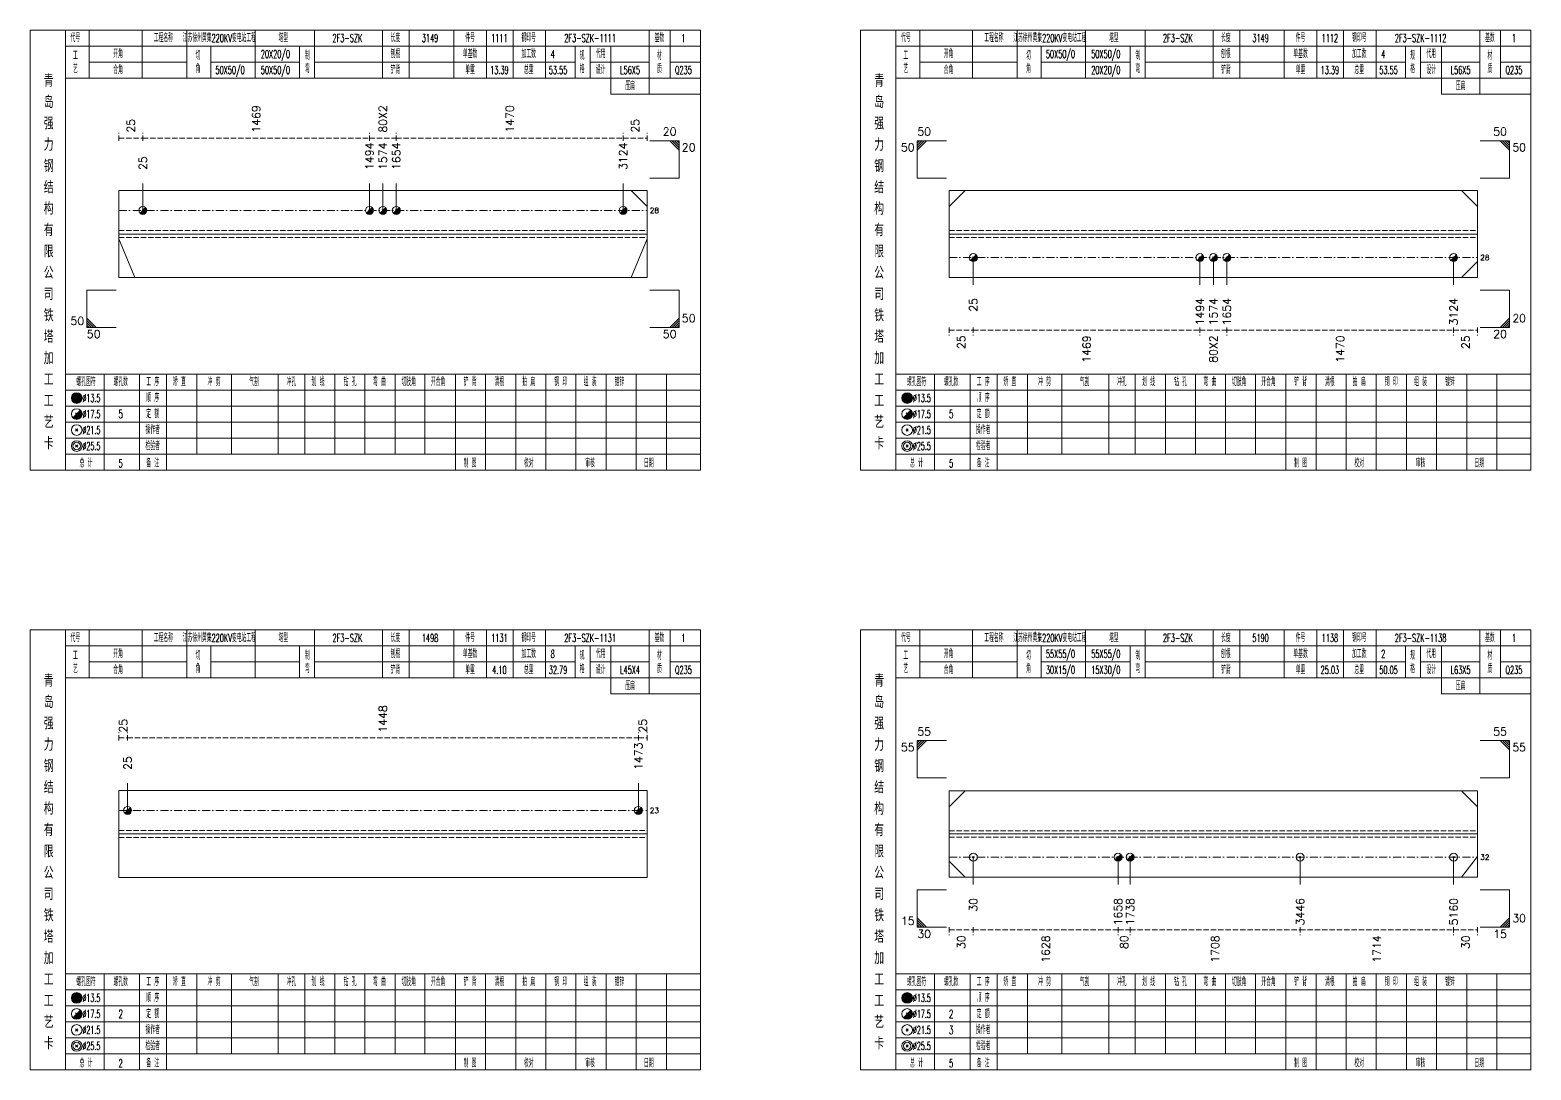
# Model space of a CAD drawing. Extents: x 0 to 4623, y -1159 to 4890.
# Drawn here: x 3437 to 4000, y -934 to -544 of the extents above; entities that cross this region are included whole.
import ezdxf
from ezdxf.enums import TextEntityAlignment as Align

# ---------------------------------------------------------------- set-up
doc = ezdxf.new("R2010")
doc.units = 0
doc.header["$MEASUREMENT"] = 0
doc.linetypes.add('一点画线', pattern=[5.2, 3, -1, 0.2, -1])
doc.linetypes.add('虚线', pattern=[2.75, 2, -0.75])
doc.layers.get('0').update_dxf_attribs({"linetype": 'CONTINUOUS', "lineweight": 25})
for name, color, linetype, lineweight in [('1', 7, 'CONTINUOUS', 25), ('4', 7, 'CONTINUOUS', 25), ('5', 7, 'CONTINUOUS', 25)]:
    doc.layers.add(name, color=color, linetype=linetype, lineweight=lineweight)
doc.styles.get("Standard").update_dxf_attribs({"font": 'simplex.shx', "width": 0.7, "height": 3, "bigfont": 'gbhzfs.shx'})

# ---------------------------------------------------------------- blocks, each defined once
blk = doc.blocks.new('孔17.5')
at = {"layer": '5', "color": 7, "linetype": 'Continuous', "lineweight": 13}
for p, q in [((-0.707, -0.707), (0.707, 0.707)), ((-0.2, 0.2), (0.2, -0.2))]:
    blk.add_line(p, q, dxfattribs=at)
blk.add_circle((0, 0), 1, dxfattribs=at)
for radius in [0.9, 0.8, 0.7, 0.6, 0.5, 0.4, 0.3, 0.2, 0.1]:
    blk.add_arc((0, 0), radius, 225, 45, dxfattribs=at)
blk = doc.blocks.new('孔21.5')
at = {"layer": '5', "color": 7, "linetype": 'Continuous', "lineweight": 13}
for p, q in [((-0.2, -0.2), (0.2, 0.2)), ((-0.2, 0.2), (0.2, -0.2))]:
    blk.add_line(p, q, dxfattribs=at)
blk.add_circle((0, 0), 1, dxfattribs=at)

msp = doc.modelspace()

# ---------------------------------------------------------------- linework, layer by layer
at = {"color": 8, "linetype": '虚线', "lineweight": 9}
for p, q in [((3470.509, -585.011), (3470.509, -582.011)), ((3470.509, -584.011), (3479.509, -584.011)), ((3479.509, -585.011), (3479.509, -582.011)), ((3479.509, -585.011), (3479.509, -582.011)), ((3479.509, -584.011), (3564.495, -584.011)), ((3564.495, -585.011), (3564.495, -582.011)), ((3564.495, -585.011), (3564.495, -582.011)), ((3564.495, -584.011), (3574.561, -584.011)), ((3574.561, -585.011), (3574.561, -582.011)), ((3574.561, -585.011), (3574.561, -582.011)), ((3574.561, -584.011), (3659.609, -584.011)), ((3659.609, -585.011), (3659.609, -582.011)), ((3659.609, -585.011), (3659.609, -582.011)), ((3659.609, -584.011), (3668.609, -584.011)), ((3668.609, -585.011), (3668.609, -582.011)), ((3781.909, -655.011), (3781.909, -658.011)), ((3781.909, -656.011), (3790.909, -656.011)), ((3790.909, -655.011), (3790.909, -658.011)), ((3790.909, -655.011), (3790.909, -658.011)), ((3790.909, -656.011), (3875.895, -656.011)), ((3875.895, -655.011), (3875.895, -658.011)), ((3875.895, -655.011), (3875.895, -658.011)), ((3875.895, -656.011), (3885.961, -656.011)), ((3885.961, -655.011), (3885.961, -658.011)), ((3885.961, -655.011), (3885.961, -658.011)), ((3885.961, -656.011), (3971.009, -656.011)), ((3971.009, -655.011), (3971.009, -658.011)), ((3971.009, -655.011), (3971.009, -658.011)), ((3971.009, -656.011), (3980.009, -656.011)), ((3980.009, -655.011), (3980.009, -658.011)), ((3470.509, -810.011), (3470.509, -807.011)), ((3470.509, -809.011), (3473.815, -809.011)), ((3473.815, -810.011), (3473.815, -807.011)), ((3473.815, -810.011), (3473.815, -807.011)), ((3473.815, -809.011), (3665.303, -809.011)), ((3665.303, -810.011), (3665.303, -807.011)), ((3665.303, -810.011), (3665.303, -807.011)), ((3665.303, -809.011), (3668.609, -809.011)), ((3668.609, -810.011), (3668.609, -807.011)), ((3781.909, -880.011), (3781.909, -883.011)), ((3781.909, -881.011), (3790.909, -881.011)), ((3790.909, -880.011), (3790.909, -883.011)), ((3790.909, -880.011), (3790.909, -883.011)), ((3790.909, -881.011), (3845.194, -881.011)), ((3845.194, -880.011), (3845.194, -883.011)), ((3845.194, -880.011), (3845.194, -883.011)), ((3845.194, -881.011), (3849.694, -881.011)), ((3849.694, -880.011), (3849.694, -883.011)), ((3849.694, -880.011), (3849.694, -883.011)), ((3849.694, -881.011), (3913.442, -881.011)), ((3913.442, -880.011), (3913.442, -883.011)), ((3913.442, -880.011), (3913.442, -883.011)), ((3913.442, -881.011), (3971.009, -881.011)), ((3971.009, -880.011), (3971.009, -883.011)), ((3971.009, -880.011), (3971.009, -883.011)), ((3971.009, -881.011), (3980.009, -881.011)), ((3980.009, -880.011), (3980.009, -883.011))]:
    msp.add_line(p, q, dxfattribs=at)
at = {"color": 7, "linetype": 'Continuous', "lineweight": 13}
for p, q in [((3680.609, -585.011), (3669.609, -585.011)), ((3677.109, -585.011), (3680.609, -588.511)), ((3677.984, -585.011), (3680.609, -587.636)), ((3678.859, -585.011), (3680.609, -586.761)), ((3679.734, -585.011), (3680.609, -585.886)), ((3680.609, -599.011), (3680.609, -585.011)), ((3769.909, -585.011), (3780.909, -585.011)), ((3769.909, -599.011), (3769.909, -585.011)), ((3770.784, -585.011), (3769.909, -585.886)), ((3771.659, -585.011), (3769.909, -586.761)), ((3772.534, -585.011), (3769.909, -587.636)), ((3773.409, -585.011), (3769.909, -588.511)), ((3992.009, -585.011), (3981.009, -585.011)), ((3988.509, -585.011), (3992.009, -588.511)), ((3989.384, -585.011), (3992.009, -587.636)), ((3990.259, -585.011), (3992.009, -586.761)), ((3991.134, -585.011), (3992.009, -585.886)), ((3992.009, -599.011), (3992.009, -585.011)), ((3479.509, -611.172), (3479.509, -601.011)), ((3564.495, -611.172), (3564.495, -601.011)), ((3569.528, -611.172), (3569.528, -601.011)), ((3574.561, -611.172), (3574.561, -601.011)), ((3659.609, -611.172), (3659.609, -601.011)), ((3680.609, -599.011), (3669.609, -599.011)), ((3769.909, -599.011), (3780.909, -599.011)), ((3992.009, -599.011), (3981.009, -599.011)), ((3668.609, -609.672), (3662.609, -603.672)), ((3781.909, -609.672), (3787.909, -603.672)), ((3980.009, -609.672), (3974.009, -603.672)), ((3470.509, -621.762), (3476.509, -636.35)), ((3668.609, -621.762), (3662.609, -636.35)), ((3790.909, -628.85), (3790.909, -639.011)), ((3875.895, -628.85), (3875.895, -639.011)), ((3880.928, -628.85), (3880.928, -639.011)), ((3885.961, -628.85), (3885.961, -639.011)), ((3971.009, -628.85), (3971.009, -639.011)), ((3980.009, -630.35), (3974.009, -636.35)), ((3458.509, -641.011), (3469.509, -641.011)), ((3458.509, -641.011), (3458.509, -655.011)), ((3680.609, -641.011), (3669.609, -641.011)), ((3680.609, -641.011), (3680.609, -655.011)), ((3992.009, -641.011), (3981.009, -641.011)), ((3992.009, -641.011), (3992.009, -655.011)), ((3462.009, -655.011), (3458.509, -651.511)), ((3461.134, -655.011), (3458.509, -652.386)), ((3677.109, -655.011), (3680.609, -651.511)), ((3677.984, -655.011), (3680.609, -652.386)), ((3988.509, -655.011), (3992.009, -651.511)), ((3989.384, -655.011), (3992.009, -652.386)), ((3460.259, -655.011), (3458.509, -653.261)), ((3459.384, -655.011), (3458.509, -654.136)), ((3458.509, -655.011), (3469.509, -655.011)), ((3680.609, -655.011), (3669.609, -655.011)), ((3678.859, -655.011), (3680.609, -653.261)), ((3679.734, -655.011), (3680.609, -654.136)), ((3992.009, -655.011), (3981.009, -655.011)), ((3990.259, -655.011), (3992.009, -653.261)), ((3991.134, -655.011), (3992.009, -654.136)), ((3769.909, -810.011), (3780.909, -810.011)), ((3769.909, -824.011), (3769.909, -810.011)), ((3770.784, -810.011), (3769.909, -810.886)), ((3771.659, -810.011), (3769.909, -811.761)), ((3772.534, -810.011), (3769.909, -812.636)), ((3773.409, -810.011), (3769.909, -813.511)), ((3992.009, -810.011), (3981.009, -810.011)), ((3988.509, -810.011), (3992.009, -813.511)), ((3989.384, -810.011), (3992.009, -812.636)), ((3990.259, -810.011), (3992.009, -811.761)), ((3991.134, -810.011), (3992.009, -810.886)), ((3992.009, -824.011), (3992.009, -810.011)), ((3473.815, -836.178), (3473.815, -826.011)), ((3665.303, -836.178), (3665.303, -826.011)), ((3769.909, -824.011), (3780.909, -824.011)), ((3992.009, -824.011), (3981.009, -824.011)), ((3781.909, -834.82), (3787.909, -828.82)), ((3980.009, -834.82), (3974.009, -828.82)), ((3781.909, -855.201), (3787.909, -861.201)), ((3790.909, -853.701), (3790.909, -864.011)), ((3845.194, -853.701), (3845.194, -864.011)), ((3849.694, -853.701), (3849.694, -864.011)), ((3913.442, -853.701), (3913.442, -864.011)), ((3971.009, -853.701), (3971.009, -864.011)), ((3980.009, -853.492), (3974.009, -861.201)), ((3769.909, -866.011), (3780.909, -866.011)), ((3769.909, -866.011), (3769.909, -880.011)), ((3992.009, -866.011), (3981.009, -866.011)), ((3992.009, -866.011), (3992.009, -880.011)), ((3773.409, -880.011), (3769.909, -876.511)), ((3772.534, -880.011), (3769.909, -877.386)), ((3988.509, -880.011), (3992.009, -876.511)), ((3989.384, -880.011), (3992.009, -877.386)), ((3771.659, -880.011), (3769.909, -878.261)), ((3770.784, -880.011), (3769.909, -879.136)), ((3769.909, -880.011), (3780.909, -880.011)), ((3992.009, -880.011), (3981.009, -880.011)), ((3990.259, -880.011), (3992.009, -878.261)), ((3991.134, -880.011), (3992.009, -879.136))]:
    msp.add_line(p, q, dxfattribs=at)
at = {"color": 7, "linetype": 'Continuous', "lineweight": 18}
for p, q in [((3470.509, -603.672), (3470.509, -636.35)), ((3470.509, -603.672), (3668.609, -603.672)), ((3668.609, -603.672), (3668.609, -636.35)), ((3781.909, -603.672), (3781.909, -636.35)), ((3781.909, -603.672), (3980.009, -603.672)), ((3980.009, -603.672), (3980.009, -636.35)), ((3470.509, -620.011), (3668.609, -620.011)), ((3781.909, -620.011), (3980.009, -620.011)), ((3470.509, -828.678), (3470.509, -861.344)), ((3470.509, -828.678), (3668.609, -828.678)), ((3668.609, -828.678), (3668.609, -861.344)), ((3781.909, -828.82), (3781.909, -861.201)), ((3781.909, -828.82), (3980.009, -828.82)), ((3980.009, -828.82), (3980.009, -861.201)), ((3470.509, -845.011), (3668.609, -845.011)), ((3781.909, -845.011), (3980.009, -845.011))]:
    msp.add_line(p, q, dxfattribs=at)
at = {"color": 3, "linetype": '一点画线', "lineweight": 13}
for p, q in [((3470.509, -611.172), (3668.609, -611.172)), ((3781.909, -628.85), (3980.009, -628.85)), ((3470.509, -836.178), (3668.609, -836.178)), ((3781.909, -853.701), (3980.009, -853.701))]:
    msp.add_line(p, q, dxfattribs=at)
at = {"color": 1, "linetype": '虚线', "lineweight": 18}
for p, q in [((3470.509, -618.672), (3668.609, -618.672)), ((3781.909, -618.672), (3980.009, -618.672)), ((3470.509, -621.35), (3668.609, -621.35)), ((3781.909, -621.35), (3980.009, -621.35)), ((3470.509, -843.678), (3668.609, -843.678)), ((3781.909, -843.82), (3980.009, -843.82)), ((3470.509, -846.344), (3668.609, -846.344)), ((3781.909, -846.201), (3980.009, -846.201))]:
    msp.add_line(p, q, dxfattribs=at)
at = {"layer": '1', "color": 7, "linetype": 'Continuous', "lineweight": 18}
for p, q in [((3470.509, -636.35), (3668.609, -636.35)), ((3781.909, -636.35), (3980.009, -636.35)), ((3470.509, -861.344), (3668.609, -861.344)), ((3781.909, -861.201), (3980.009, -861.201))]:
    msp.add_line(p, q, dxfattribs=at)
at = {"layer": '4', "color": 1, "linetype": 'Continuous', "lineweight": 18}
for p, q in [((3450.509, -708.511), (3450.509, -543.511)), ((3459.409, -561.511), (3459.409, -543.511)), ((3479.209, -561.511), (3479.209, -543.511)), ((3496.009, -561.511), (3496.009, -543.511)), ((3521.609, -561.511), (3521.609, -543.511)), ((3543.909, -561.511), (3543.909, -543.511)), ((3569.409, -561.511), (3569.409, -543.511)), ((3579.409, -561.511), (3579.409, -543.511)), ((3596.109, -561.511), (3596.109, -543.511)), ((3608.309, -561.511), (3608.309, -543.511)), ((3618.309, -561.511), (3618.309, -543.511)), ((3630.509, -561.511), (3630.509, -543.511)), ((3669.409, -567.511), (3669.409, -543.511)), ((3677.209, -561.511), (3677.209, -543.511)), ((3761.909, -708.511), (3761.909, -543.511)), ((3770.809, -561.511), (3770.809, -543.511)), ((3790.609, -561.511), (3790.609, -543.511)), ((3807.409, -561.511), (3807.409, -543.511)), ((3833.009, -561.511), (3833.009, -543.511)), ((3855.309, -561.511), (3855.309, -543.511)), ((3880.809, -561.511), (3880.809, -543.511)), ((3890.809, -561.511), (3890.809, -543.511)), ((3907.509, -561.511), (3907.509, -543.511)), ((3919.709, -561.511), (3919.709, -543.511)), ((3929.709, -561.511), (3929.709, -543.511)), ((3941.909, -561.511), (3941.909, -543.511)), ((3980.809, -567.511), (3980.809, -543.511)), ((3988.609, -561.511), (3988.609, -543.511)), ((3450.509, -549.511), (3688.609, -549.511)), ((3505.009, -561.511), (3505.009, -549.511)), ((3538.309, -561.511), (3538.309, -549.511)), ((3641.609, -561.511), (3641.609, -549.511)), ((3647.209, -561.511), (3647.209, -549.511)), ((3655.009, -567.511), (3655.009, -549.511)), ((3761.909, -549.511), (4000.009, -549.511)), ((3816.409, -561.511), (3816.409, -549.511)), ((3849.709, -561.511), (3849.709, -549.511)), ((3953.009, -561.511), (3953.009, -549.511)), ((3958.609, -561.511), (3958.609, -549.511)), ((3966.409, -567.511), (3966.409, -549.511)), ((3459.409, -555.511), (3496.009, -555.511)), ((3505.009, -555.511), (3538.309, -555.511)), ((3543.909, -555.511), (3641.609, -555.511)), ((3647.209, -555.511), (3669.409, -555.511)), ((3677.209, -555.511), (3688.609, -555.511)), ((3770.809, -555.511), (3807.409, -555.511)), ((3816.409, -555.511), (3849.709, -555.511)), ((3855.309, -555.511), (3953.009, -555.511)), ((3958.609, -555.511), (3980.809, -555.511)), ((3988.609, -555.511), (4000.009, -555.511)), ((3450.509, -561.511), (3688.609, -561.511)), ((3761.909, -561.511), (4000.009, -561.511)), ((3655.009, -567.511), (3688.609, -567.511)), ((3966.409, -567.511), (4000.009, -567.511)), ((3450.509, -672.511), (3688.609, -672.511)), ((3465.009, -708.511), (3465.009, -672.511)), ((3478.309, -708.511), (3478.309, -672.511)), ((3488.409, -708.511), (3488.409, -672.511)), ((3499.809, -702.511), (3499.809, -672.511)), ((3512.709, -702.511), (3512.709, -672.511)), ((3530.309, -702.511), (3530.309, -672.511)), ((3540.209, -702.511), (3540.209, -672.511)), ((3551.509, -702.511), (3551.509, -672.511)), ((3562.809, -702.511), (3562.809, -672.511)), ((3574.109, -702.511), (3574.109, -672.511)), ((3585.309, -702.511), (3585.309, -672.511)), ((3596.709, -702.511), (3596.709, -672.511)), ((3608.009, -702.511), (3608.009, -672.511)), ((3619.309, -702.511), (3619.309, -672.511)), ((3630.609, -702.511), (3630.609, -672.511)), ((3641.909, -702.511), (3641.909, -672.511)), ((3653.209, -702.511), (3653.209, -672.511)), ((3664.509, -702.511), (3664.509, -672.511)), ((3675.809, -702.511), (3675.809, -672.511)), ((3761.909, -672.511), (4000.009, -672.511)), ((3776.409, -708.511), (3776.409, -672.511)), ((3789.709, -708.511), (3789.709, -672.511)), ((3799.809, -708.511), (3799.809, -672.511)), ((3811.209, -702.511), (3811.209, -672.511)), ((3824.109, -702.511), (3824.109, -672.511)), ((3841.709, -702.511), (3841.709, -672.511)), ((3851.609, -702.511), (3851.609, -672.511)), ((3862.909, -702.511), (3862.909, -672.511)), ((3874.209, -702.511), (3874.209, -672.511)), ((3885.509, -702.511), (3885.509, -672.511)), ((3896.709, -702.511), (3896.709, -672.511)), ((3908.109, -702.511), (3908.109, -672.511)), ((3919.409, -702.511), (3919.409, -672.511)), ((3930.709, -702.511), (3930.709, -672.511)), ((3942.009, -702.511), (3942.009, -672.511)), ((3953.309, -702.511), (3953.309, -672.511)), ((3964.609, -702.511), (3964.609, -672.511)), ((3975.909, -702.511), (3975.909, -672.511)), ((3987.209, -702.511), (3987.209, -672.511)), ((3450.509, -678.511), (3688.609, -678.511)), ((3761.909, -678.511), (4000.009, -678.511)), ((3450.509, -684.511), (3688.609, -684.511)), ((3761.909, -684.511), (4000.009, -684.511)), ((3450.509, -690.511), (3688.609, -690.511)), ((3761.909, -690.511), (4000.009, -690.511)), ((3450.509, -696.511), (3688.609, -696.511)), ((3761.909, -696.511), (4000.009, -696.511)), ((3450.509, -702.511), (3688.609, -702.511)), ((3596.709, -708.511), (3596.709, -702.511)), ((3608.009, -708.511), (3608.009, -702.511)), ((3619.309, -708.511), (3619.309, -702.511)), ((3630.609, -708.511), (3630.609, -702.511)), ((3641.909, -708.511), (3641.909, -702.511)), ((3653.209, -708.511), (3653.209, -702.511)), ((3664.509, -708.511), (3664.509, -702.511)), ((3675.809, -708.511), (3675.809, -702.511)), ((3761.909, -702.511), (4000.009, -702.511)), ((3908.109, -708.511), (3908.109, -702.511)), ((3919.409, -708.511), (3919.409, -702.511)), ((3930.709, -708.511), (3930.709, -702.511)), ((3942.009, -708.511), (3942.009, -702.511)), ((3953.309, -708.511), (3953.309, -702.511)), ((3964.609, -708.511), (3964.609, -702.511)), ((3975.909, -708.511), (3975.909, -702.511)), ((3987.209, -708.511), (3987.209, -702.511)), ((3450.509, -933.511), (3450.509, -768.511)), ((3459.409, -786.511), (3459.409, -768.511)), ((3479.209, -786.511), (3479.209, -768.511)), ((3496.009, -786.511), (3496.009, -768.511)), ((3521.609, -786.511), (3521.609, -768.511)), ((3543.909, -786.511), (3543.909, -768.511)), ((3569.409, -786.511), (3569.409, -768.511)), ((3579.409, -786.511), (3579.409, -768.511)), ((3596.109, -786.511), (3596.109, -768.511)), ((3608.309, -786.511), (3608.309, -768.511)), ((3618.309, -786.511), (3618.309, -768.511)), ((3630.509, -786.511), (3630.509, -768.511)), ((3669.409, -792.511), (3669.409, -768.511)), ((3677.209, -786.511), (3677.209, -768.511)), ((3761.909, -933.511), (3761.909, -768.511)), ((3770.809, -786.511), (3770.809, -768.511)), ((3790.609, -786.511), (3790.609, -768.511)), ((3807.409, -786.511), (3807.409, -768.511)), ((3833.009, -786.511), (3833.009, -768.511)), ((3855.309, -786.511), (3855.309, -768.511)), ((3880.809, -786.511), (3880.809, -768.511)), ((3890.809, -786.511), (3890.809, -768.511)), ((3907.509, -786.511), (3907.509, -768.511)), ((3919.709, -786.511), (3919.709, -768.511)), ((3929.709, -786.511), (3929.709, -768.511)), ((3941.909, -786.511), (3941.909, -768.511)), ((3980.809, -792.511), (3980.809, -768.511)), ((3988.609, -786.511), (3988.609, -768.511)), ((3450.509, -774.511), (3688.609, -774.511)), ((3505.009, -786.511), (3505.009, -774.511)), ((3538.309, -786.511), (3538.309, -774.511)), ((3641.609, -786.511), (3641.609, -774.511)), ((3647.209, -786.511), (3647.209, -774.511)), ((3655.009, -792.511), (3655.009, -774.511)), ((3761.909, -774.511), (4000.009, -774.511)), ((3816.409, -786.511), (3816.409, -774.511)), ((3849.709, -786.511), (3849.709, -774.511)), ((3953.009, -786.511), (3953.009, -774.511)), ((3958.609, -786.511), (3958.609, -774.511)), ((3966.409, -792.511), (3966.409, -774.511)), ((3459.409, -780.511), (3496.009, -780.511)), ((3505.009, -780.511), (3538.309, -780.511)), ((3543.909, -780.511), (3641.609, -780.511)), ((3647.209, -780.511), (3669.409, -780.511)), ((3677.209, -780.511), (3688.609, -780.511)), ((3770.809, -780.511), (3807.409, -780.511)), ((3816.409, -780.511), (3849.709, -780.511)), ((3855.309, -780.511), (3953.009, -780.511)), ((3958.609, -780.511), (3980.809, -780.511)), ((3988.609, -780.511), (4000.009, -780.511)), ((3450.509, -786.511), (3688.609, -786.511)), ((3761.909, -786.511), (4000.009, -786.511)), ((3655.009, -792.511), (3688.609, -792.511)), ((3966.409, -792.511), (4000.009, -792.511)), ((3450.509, -897.511), (3688.609, -897.511)), ((3465.009, -933.511), (3465.009, -897.511)), ((3478.309, -933.511), (3478.309, -897.511)), ((3488.409, -933.511), (3488.409, -897.511)), ((3499.809, -927.511), (3499.809, -897.511)), ((3512.709, -927.511), (3512.709, -897.511)), ((3530.309, -927.511), (3530.309, -897.511)), ((3540.209, -927.511), (3540.209, -897.511)), ((3551.509, -927.511), (3551.509, -897.511)), ((3562.809, -927.511), (3562.809, -897.511)), ((3574.109, -927.511), (3574.109, -897.511)), ((3585.309, -927.511), (3585.309, -897.511)), ((3596.709, -927.511), (3596.709, -897.511)), ((3608.009, -927.511), (3608.009, -897.511)), ((3619.309, -927.511), (3619.309, -897.511)), ((3630.609, -927.511), (3630.609, -897.511)), ((3641.909, -927.511), (3641.909, -897.511)), ((3653.209, -927.511), (3653.209, -897.511)), ((3664.509, -927.511), (3664.509, -897.511)), ((3675.809, -927.511), (3675.809, -897.511)), ((3761.909, -897.511), (4000.009, -897.511)), ((3776.409, -933.511), (3776.409, -897.511)), ((3789.709, -933.511), (3789.709, -897.511)), ((3799.809, -933.511), (3799.809, -897.511)), ((3811.209, -927.511), (3811.209, -897.511)), ((3824.109, -927.511), (3824.109, -897.511)), ((3841.709, -927.511), (3841.709, -897.511)), ((3851.609, -927.511), (3851.609, -897.511)), ((3862.909, -927.511), (3862.909, -897.511)), ((3874.209, -927.511), (3874.209, -897.511)), ((3885.509, -927.511), (3885.509, -897.511)), ((3896.709, -927.511), (3896.709, -897.511)), ((3908.109, -927.511), (3908.109, -897.511)), ((3919.409, -927.511), (3919.409, -897.511)), ((3930.709, -927.511), (3930.709, -897.511)), ((3942.009, -927.511), (3942.009, -897.511)), ((3953.309, -927.511), (3953.309, -897.511)), ((3964.609, -927.511), (3964.609, -897.511)), ((3975.909, -927.511), (3975.909, -897.511)), ((3987.209, -927.511), (3987.209, -897.511)), ((3450.509, -903.511), (3688.609, -903.511)), ((3761.909, -903.511), (4000.009, -903.511)), ((3450.509, -909.511), (3688.609, -909.511)), ((3761.909, -909.511), (4000.009, -909.511)), ((3450.509, -915.511), (3688.609, -915.511)), ((3761.909, -915.511), (4000.009, -915.511)), ((3450.509, -921.511), (3688.609, -921.511)), ((3761.909, -921.511), (4000.009, -921.511)), ((3450.509, -927.511), (3688.609, -927.511)), ((3596.709, -933.511), (3596.709, -927.511)), ((3608.009, -933.511), (3608.009, -927.511)), ((3619.309, -933.511), (3619.309, -927.511)), ((3630.609, -933.511), (3630.609, -927.511)), ((3641.909, -933.511), (3641.909, -927.511)), ((3653.209, -933.511), (3653.209, -927.511)), ((3664.509, -933.511), (3664.509, -927.511)), ((3675.809, -933.511), (3675.809, -927.511)), ((3761.909, -927.511), (4000.009, -927.511)), ((3908.109, -933.511), (3908.109, -927.511)), ((3919.409, -933.511), (3919.409, -927.511)), ((3930.709, -933.511), (3930.709, -927.511)), ((3942.009, -933.511), (3942.009, -927.511)), ((3953.309, -933.511), (3953.309, -927.511)), ((3964.609, -933.511), (3964.609, -927.511)), ((3975.909, -933.511), (3975.909, -927.511)), ((3987.209, -933.511), (3987.209, -927.511))]:
    msp.add_line(p, q, dxfattribs=at)
at = {"layer": '4', "color": 7, "linetype": 'Continuous', "lineweight": 13}
for p, q in [((3453.295, -688.925), (3456.123, -686.097)), ((3454.509, -681.711), (3454.909, -681.311)), ((3454.909, -681.711), (3454.509, -681.311)), ((3764.695, -688.925), (3767.523, -686.097)), ((3765.909, -681.711), (3766.309, -681.311)), ((3766.309, -681.711), (3765.909, -681.311)), ((3454.309, -687.111), (3455.109, -687.911)), ((3765.709, -687.111), (3766.509, -687.911)), ((3454.309, -693.911), (3455.109, -693.111)), ((3454.309, -693.111), (3455.109, -693.911)), ((3765.709, -693.911), (3766.509, -693.111)), ((3765.709, -693.111), (3766.509, -693.911)), ((3454.309, -699.911), (3455.109, -699.111)), ((3454.309, -699.111), (3455.109, -699.911)), ((3765.709, -699.911), (3766.509, -699.111)), ((3765.709, -699.111), (3766.509, -699.911)), ((3453.295, -913.925), (3456.123, -911.097)), ((3454.509, -906.711), (3454.909, -906.311)), ((3454.909, -906.711), (3454.509, -906.311)), ((3764.695, -913.925), (3767.523, -911.097)), ((3765.909, -906.711), (3766.309, -906.311)), ((3766.309, -906.711), (3765.909, -906.311)), ((3454.309, -912.111), (3455.109, -912.911)), ((3765.709, -912.111), (3766.509, -912.911)), ((3454.309, -918.911), (3455.109, -918.111)), ((3454.309, -918.111), (3455.109, -918.911)), ((3765.709, -918.911), (3766.509, -918.111)), ((3765.709, -918.111), (3766.509, -918.911)), ((3454.309, -924.911), (3455.109, -924.111)), ((3454.309, -924.111), (3455.109, -924.911)), ((3765.709, -924.911), (3766.509, -924.111)), ((3765.709, -924.111), (3766.509, -924.911))]:
    msp.add_line(p, q, dxfattribs=at)
at = {"layer": '4', "color": 1, "linetype": 'Continuous', "lineweight": 18}
for points in [[(3437.209, -543.511), (3437.209, -708.511), (3688.609, -708.511), (3688.609, -543.511)], [(3748.609, -543.511), (3748.609, -708.511), (4000.009, -708.511), (4000.009, -543.511)], [(3437.209, -768.511), (3437.209, -933.511), (3688.609, -933.511), (3688.609, -768.511)], [(3748.609, -768.511), (3748.609, -933.511), (4000.009, -933.511), (4000.009, -768.511)]]:
    msp.add_lwpolyline(points, close=True, dxfattribs=at)
at = {"layer": '4', "color": 7, "linetype": 'Continuous', "lineweight": 13}
for centre, radius in [((3454.709, -681.511), 2), ((3454.709, -681.511), 1.8), ((3454.709, -681.511), 1.6), ((3454.709, -681.511), 1.4), ((3454.709, -681.511), 1.2), ((3454.709, -681.511), 1), ((3454.709, -681.511), 0.8), ((3454.709, -681.511), 0.6), ((3766.109, -681.511), 2), ((3766.109, -681.511), 1.8), ((3766.109, -681.511), 1.6), ((3766.109, -681.511), 1.4), ((3766.109, -681.511), 1.2), ((3766.109, -681.511), 1), ((3766.109, -681.511), 0.8), ((3766.109, -681.511), 0.6), ((3454.709, -687.511), 2), ((3454.709, -681.511), 0.4), ((3454.709, -681.511), 0.2), ((3766.109, -687.511), 2), ((3766.109, -681.511), 0.4), ((3766.109, -681.511), 0.2), ((3454.709, -693.511), 2), ((3766.109, -693.511), 2), ((3454.709, -699.511), 2), ((3766.109, -699.511), 2), ((3454.709, -699.511), 1.4), ((3766.109, -699.511), 1.4), ((3454.709, -906.511), 2), ((3454.709, -906.511), 1.8), ((3454.709, -906.511), 1.6), ((3454.709, -906.511), 1.4), ((3454.709, -906.511), 1.2), ((3454.709, -906.511), 1), ((3454.709, -906.511), 0.8), ((3454.709, -906.511), 0.6), ((3766.109, -906.511), 2), ((3766.109, -906.511), 1.8), ((3766.109, -906.511), 1.6), ((3766.109, -906.511), 1.4), ((3766.109, -906.511), 1.2), ((3766.109, -906.511), 1), ((3766.109, -906.511), 0.8), ((3766.109, -906.511), 0.6), ((3454.709, -912.511), 2), ((3454.709, -906.511), 0.4), ((3454.709, -906.511), 0.2), ((3766.109, -912.511), 2), ((3766.109, -906.511), 0.4), ((3766.109, -906.511), 0.2), ((3454.709, -918.511), 2), ((3766.109, -918.511), 2), ((3454.709, -924.511), 2), ((3766.109, -924.511), 2), ((3454.709, -924.511), 1.4), ((3766.109, -924.511), 1.4)]:
    msp.add_circle(centre, radius, dxfattribs=at)
for centre, radius in [((3454.709, -687.511), 1.8), ((3454.709, -687.511), 1.6), ((3454.709, -687.511), 1.4), ((3766.109, -687.511), 1.8), ((3766.109, -687.511), 1.6), ((3766.109, -687.511), 1.4), ((3454.709, -687.511), 1.2), ((3454.709, -687.511), 1), ((3454.709, -687.511), 0.8), ((3454.709, -687.511), 0.6), ((3454.709, -687.511), 0.4), ((3454.709, -687.511), 0.2), ((3766.109, -687.511), 1.2), ((3766.109, -687.511), 1), ((3766.109, -687.511), 0.8), ((3766.109, -687.511), 0.6), ((3766.109, -687.511), 0.4), ((3766.109, -687.511), 0.2), ((3454.709, -912.511), 1.8), ((3454.709, -912.511), 1.6), ((3454.709, -912.511), 1.4), ((3454.709, -912.511), 1.2), ((3766.109, -912.511), 1.8), ((3766.109, -912.511), 1.6), ((3766.109, -912.511), 1.4), ((3766.109, -912.511), 1.2), ((3454.709, -912.511), 1), ((3454.709, -912.511), 0.8), ((3454.709, -912.511), 0.6), ((3454.709, -912.511), 0.4), ((3454.709, -912.511), 0.2), ((3766.109, -912.511), 1), ((3766.109, -912.511), 0.8), ((3766.109, -912.511), 0.6), ((3766.109, -912.511), 0.4), ((3766.109, -912.511), 0.2)]:
    msp.add_arc(centre, radius, 225, 45, dxfattribs=at)

# ---------------------------------------------------------------- block references
at = {"color": 7, "linetype": 'Continuous', "lineweight": 13, "xscale": 1.5, "yscale": 1.5, "zscale": 1.5}
for p in [(3479.509, -611.172), (3564.495, -611.172), (3569.528, -611.172), (3574.561, -611.172), (3659.609, -611.172), (3473.815, -836.178), (3665.303, -836.178)]:
    msp.add_blockref('孔17.5', p, dxfattribs=at)
at = {"layer": '1', "color": 7, "linetype": 'Continuous', "lineweight": 13, "xscale": 1.5, "yscale": 1.5, "zscale": 1.5}
for name, p in [('孔17.5', (3790.909, -628.85)), ('孔17.5', (3875.895, -628.85)), ('孔17.5', (3880.928, -628.85)), ('孔17.5', (3885.961, -628.85)), ('孔17.5', (3971.009, -628.85)), ('孔21.5', (3790.909, -853.701)), ('孔17.5', (3845.194, -853.701)), ('孔17.5', (3849.694, -853.701)), ('孔21.5', (3913.442, -853.701)), ('孔21.5', (3971.009, -853.701))]:
    msp.add_blockref(name, p, dxfattribs=at)

# ---------------------------------------------------------------- texts
at = {"color": 8, "linetype": 'Continuous', "lineweight": 9}
for s, p in [('1469', (3522.002, -582.011)), ('80X2', (3569.528, -582.011)), ('1470', (3617.085, -582.011)), ('25', (3475.009, -582.011)), ('25', (3664.109, -582.011)), ('1448', (3569.559, -807.011)), ('25', (3472.162, -807.011)), ('25', (3666.956, -807.011))]:
    msp.add_text(s, height=3, rotation=90, dxfattribs=at).set_placement(p, align=Align.MIDDLE_LEFT)
at = {"color": 7, "linetype": 'Continuous', "lineweight": 13}
for s, p in [('20', (3679.609, -584.011)), ('50', (3991.009, -584.011)), ('50', (3457.509, -655.011)), ('55', (3991.009, -809.011)), ('15', (3768.909, -880.011))]:
    msp.add_text(s, height=3, dxfattribs=at).set_placement(p, align=Align.BOTTOM_RIGHT)
for s, p in [('50', (3769.909, -584.011)), ('50', (3681.609, -654.011)), ('20', (3993.009, -654.011)), ('55', (3769.909, -809.011)), ('30', (3993.009, -879.011))]:
    msp.add_text(s, height=3, dxfattribs=at).set_placement(p, align=Align.BOTTOM_LEFT)
for s, p in [('1494', (3564.495, -596.011)), ('1574', (3569.528, -596.011)), ('1654', (3574.561, -596.011)), ('3124', (3659.609, -596.011)), ('25', (3479.509, -596.011)), ('1473', (3665.303, -821.011)), ('25', (3473.815, -821.011))]:
    msp.add_text(s, height=3, rotation=90, dxfattribs=at).set_placement(p, align=Align.MIDDLE_LEFT)
for s, p in [('20', (3681.609, -586.011)), ('50', (3993.009, -586.011)), ('50', (3458.509, -656.011)), ('55', (3993.009, -811.011)), ('30', (3769.909, -881.011))]:
    msp.add_text(s, height=3, dxfattribs=at).set_placement(p, align=Align.TOP_LEFT)
for s, p in [('50', (3768.909, -586.011)), ('50', (3679.609, -656.011)), ('20', (3991.009, -656.011)), ('55', (3768.909, -811.011)), ('15', (3991.009, -881.011))]:
    msp.add_text(s, height=3, dxfattribs=at).set_placement(p, align=Align.TOP_RIGHT)
for s, p in [('28', (3669.609, -611.172)), ('28', (3981.009, -628.85)), ('23', (3669.609, -836.178)), ('32', (3981.009, -853.701))]:
    msp.add_text(s, height=2, dxfattribs=at).set_placement(p, align=Align.MIDDLE_LEFT)
at = {"color": 8, "linetype": 'Continuous', "lineweight": 9}
for s, p in [('25', (3786.409, -658.011)), ('80X2', (3880.928, -658.011)), ('1470', (3928.485, -658.011)), ('25', (3975.509, -658.011)), ('1469', (3833.402, -658.011)), ('30', (3786.409, -883.011)), ('1628', (3818.052, -883.011)), ('80', (3847.444, -883.011)), ('1708', (3881.568, -883.011)), ('1714', (3942.225, -883.011)), ('30', (3975.509, -883.011))]:
    msp.add_text(s, height=3, rotation=90, dxfattribs=at).set_placement(p, align=Align.MIDDLE_RIGHT)
at = {"layer": '1', "color": 7, "linetype": 'Continuous', "lineweight": 13}
for s, p in [('25', (3790.909, -644.011)), ('1494', (3875.895, -644.011)), ('1574', (3880.928, -644.011)), ('1654', (3885.961, -644.011)), ('3124', (3971.009, -644.011)), ('30', (3790.909, -869.011)), ('1658', (3845.194, -869.011)), ('1738', (3849.694, -869.011)), ('3446', (3913.442, -869.011)), ('5160', (3971.009, -869.011))]:
    msp.add_text(s, height=3, rotation=90, dxfattribs=at).set_placement(p, align=Align.MIDDLE_RIGHT)
at = {"layer": '4', "color": 1, "linetype": 'Continuous', "lineweight": 13}
for s, height, width, p in [('代号', 3, 0.6, (3454.209, -546.511)), ('工程名称', 3, 0.6, (3487.209, -546.511)), ('江苏徐州黄集220KV变电站工程', 3, 0.6, (3508.209, -546.511)), ('塔型', 3, 0.6, (3532.209, -546.511)), ('2F3-SZK', 3, 0.6, (3556.209, -546.511)), ('长度', 3, 0.6, (3574.209, -546.511)), ('3149', 3, 0.6, (3587.209, -546.511)), ('件号', 3, 0.6, (3602.209, -546.511)), ('1111', 3, 0.6, (3613.209, -546.511)), ('钢印号', 3, 0.6, (3624.209, -546.511)), ('2F3-SZK-1111', 3, 0.6, (3647.209, -546.511)), ('基数', 3, 0.6, (3673.209, -546.511)), ('1', 3, 0.6, (3682.209, -546.511)), ('代号', 3, 0.6, (3765.609, -546.511)), ('工程名称', 3, 0.6, (3798.609, -546.511)), ('江苏徐州黄集220KV变电站工程', 3, 0.6, (3819.609, -546.511)), ('塔型', 3, 0.6, (3843.609, -546.511)), ('2F3-SZK', 3, 0.6, (3867.609, -546.511)), ('长度', 3, 0.6, (3885.609, -546.511)), ('3149', 3, 0.6, (3898.609, -546.511)), ('件号', 3, 0.6, (3913.609, -546.511)), ('1112', 3, 0.6, (3924.609, -546.511)), ('钢印号', 3, 0.6, (3935.609, -546.511)), ('2F3-SZK-1112', 3, 0.6, (3958.609, -546.511)), ('基数', 3, 0.6, (3984.609, -546.511)), ('1', 3, 0.6, (3993.609, -546.511)), ('开角', 3, 0.6, (3470.209, -552.511)), ('切', 3, 0.6, (3500.209, -553.111)), ('20X20/0', 3, 0.6, (3529.209, -552.511)), ('制', 3, 0.6, (3541.209, -553.111)), ('刨根', 3, 0.6, (3574.209, -552.511)), ('单基数', 3, 0.6, (3602.209, -552.511)), ('加工数', 3, 0.6, (3624.209, -552.511)), ('4', 3, 0.6, (3633.209, -552.511)), ('规', 3, 0.6, (3644.209, -553.111)), ('代用', 3, 0.6, (3651.209, -552.511)), ('材', 3, 0.6, (3673.209, -553.111)), ('开角', 3, 0.6, (3781.609, -552.511)), ('切', 3, 0.6, (3811.609, -553.111)), ('50X50/0', 3, 0.6, (3823.609, -552.511)), ('50X50/0', 3, 0.6, (3840.609, -552.511)), ('制', 3, 0.6, (3852.609, -553.111)), ('刨根', 3, 0.6, (3885.609, -552.511)), ('单基数', 3, 0.6, (3913.609, -552.511)), ('加工数', 3, 0.6, (3935.609, -552.511)), ('4', 3, 0.6, (3944.609, -552.511)), ('规', 3, 0.6, (3955.609, -553.111)), ('代用', 3, 0.6, (3962.609, -552.511)), ('材', 3, 0.6, (3984.609, -553.111)), ('工', 3, 0.6, (3454.209, -553.111)), ('艺', 3, 0.6, (3454.209, -558.111)), ('合角', 3, 0.6, (3470.209, -558.511)), ('角', 3, 0.6, (3500.209, -558.111)), ('50X50/0', 3, 0.6, (3512.209, -558.511)), ('50X50/0', 3, 0.6, (3529.209, -558.511)), ('弯', 3, 0.6, (3541.209, -558.111)), ('铲背', 3, 0.6, (3574.209, -558.511)), ('单重', 3, 0.6, (3602.209, -558.511)), ('13.39', 3, 0.6, (3613.209, -558.511)), ('总重', 3, 0.6, (3624.209, -558.511)), ('53.55', 3, 0.6, (3635.209, -558.511)), ('格', 3, 0.6, (3644.209, -558.111)), ('设计', 3, 0.6, (3651.209, -558.511)), ('L56X5', 3, 0.6, (3662.209, -558.511)), ('质', 3, 0.6, (3673.209, -558.111)), ('Q235', 3, 0.6, (3682.209, -558.511)), ('工', 3, 0.6, (3765.609, -553.111)), ('艺', 3, 0.6, (3765.609, -558.111)), ('合角', 3, 0.6, (3781.609, -558.511)), ('角', 3, 0.6, (3811.609, -558.111)), ('20X20/0', 3, 0.6, (3840.609, -558.511)), ('弯', 3, 0.6, (3852.609, -558.111)), ('铲背', 3, 0.6, (3885.609, -558.511)), ('单重', 3, 0.6, (3913.609, -558.511)), ('13.39', 3, 0.6, (3924.609, -558.511)), ('总重', 3, 0.6, (3935.609, -558.511)), ('53.55', 3, 0.6, (3946.609, -558.511)), ('格', 3, 0.6, (3955.609, -558.111)), ('设计', 3, 0.6, (3962.609, -558.511)), ('L56X5', 3, 0.6, (3973.609, -558.511)), ('质', 3, 0.6, (3984.609, -558.111)), ('Q235', 3, 0.6, (3993.609, -558.511)), ('青', 4.6, 0.8, (3444.209, -562.511)), ('压扁', 3, 0.6, (3662.209, -564.511)), ('青', 4.6, 0.8, (3755.609, -562.511)), ('压扁', 3, 0.6, (3973.609, -564.511)), ('岛', 4.6, 0.8, (3444.209, -570.511)), ('岛', 4.6, 0.8, (3755.609, -570.511)), ('强', 4.6, 0.8, (3444.209, -578.511)), ('强', 4.6, 0.8, (3755.609, -578.511)), ('力', 4.6, 0.8, (3444.209, -586.511)), ('力', 4.6, 0.8, (3755.609, -586.511)), ('钢', 4.6, 0.8, (3444.209, -594.511)), ('钢', 4.6, 0.8, (3755.609, -594.511)), ('结', 4.6, 0.8, (3444.209, -602.511)), ('结', 4.6, 0.8, (3755.609, -602.511)), ('构', 4.6, 0.8, (3444.209, -610.511)), ('构', 4.6, 0.8, (3755.609, -610.511)), ('有', 4.6, 0.8, (3444.209, -618.511)), ('有', 4.6, 0.8, (3755.609, -618.511)), ('限', 4.6, 0.8, (3444.209, -626.511)), ('限', 4.6, 0.8, (3755.609, -626.511)), ('公', 4.6, 0.8, (3444.209, -634.511)), ('公', 4.6, 0.8, (3755.609, -634.511)), ('司', 4.6, 0.8, (3444.209, -642.511)), ('司', 4.6, 0.8, (3755.609, -642.511)), ('铁', 4.6, 0.8, (3444.209, -650.511)), ('铁', 4.6, 0.8, (3755.609, -650.511)), ('塔', 4.6, 0.8, (3444.209, -658.511)), ('塔', 4.6, 0.8, (3755.609, -658.511)), ('加', 4.6, 0.8, (3444.209, -666.511)), ('加', 4.6, 0.8, (3755.609, -666.511)), ('工', 4.6, 0.8, (3444.209, -674.511)), ('螺孔图符', 3, 0.6, (3458.209, -675.511)), ('螺孔数', 3, 0.6, (3471.209, -675.511)), ('工 序', 3, 0.6, (3483.209, -675.511)), ('矫 直', 3, 0.6, (3493.209, -675.511)), ('冲 剪', 3, 0.6, (3506.209, -675.511)), ('气割', 3, 0.6, (3521.209, -675.511)), ('冲孔', 3, 0.6, (3535.209, -675.511)), ('划 线', 3, 0.6, (3545.209, -675.511)), ('钻 孔', 3, 0.6, (3557.209, -675.511)), ('弯 曲', 3, 0.6, (3568.209, -675.511)), ('切肢角', 3, 0.6, (3579.209, -675.511)), ('开合角', 3, 0.6, (3590.209, -675.511)), ('铲 背', 3, 0.6, (3602.209, -675.511)), ('清根', 3, 0.6, (3613.209, -675.511)), ('拍 扁', 3, 0.6, (3624.209, -675.511)), ('钢 印', 3, 0.6, (3636.209, -675.511)), ('组 装', 3, 0.6, (3647.209, -675.511)), ('镀锌', 3, 0.6, (3658.209, -675.511)), ('工', 4.6, 0.8, (3755.609, -674.511)), ('螺孔图符', 3, 0.6, (3769.609, -675.511)), ('螺孔数', 3, 0.6, (3782.609, -675.511)), ('工 序', 3, 0.6, (3794.609, -675.511)), ('矫 直', 3, 0.6, (3804.609, -675.511)), ('冲 剪', 3, 0.6, (3817.609, -675.511)), ('气割', 3, 0.6, (3832.609, -675.511)), ('冲孔', 3, 0.6, (3846.609, -675.511)), ('划 线', 3, 0.6, (3856.609, -675.511)), ('钻 孔', 3, 0.6, (3868.609, -675.511)), ('弯 曲', 3, 0.6, (3879.609, -675.511)), ('切肢角', 3, 0.6, (3890.609, -675.511)), ('开合角', 3, 0.6, (3901.609, -675.511)), ('铲 背', 3, 0.6, (3913.609, -675.511)), ('清根', 3, 0.6, (3924.609, -675.511)), ('拍 扁', 3, 0.6, (3935.609, -675.511)), ('钢 印', 3, 0.6, (3947.609, -675.511)), ('组 装', 3, 0.6, (3958.609, -675.511)), ('镀锌', 3, 0.6, (3969.609, -675.511)), ('工', 4.6, 0.8, (3444.209, -682.511)), ('%%C13.5', 3, 0.5, (3460.209, -681.511)), ('顺 序', 3, 0.6, (3483.209, -681.511)), ('工', 4.6, 0.8, (3755.609, -682.511)), ('%%C13.5', 3, 0.5, (3771.609, -681.511)), ('顺 序', 3, 0.6, (3794.609, -681.511)), ('%%C17.5', 3, 0.5, (3460.209, -687.511)), ('5', 3.2, 0.6, (3471.209, -687.511)), ('定 额', 3, 0.6, (3483.209, -687.511)), ('%%C17.5', 3, 0.5, (3771.609, -687.511)), ('5', 3.2, 0.6, (3782.609, -687.511)), ('定 额', 3, 0.6, (3794.609, -687.511)), ('艺', 4.6, 0.8, (3444.209, -690.511)), ('%%C21.5', 3, 0.5, (3460.209, -693.511)), ('操作者', 3, 0.6, (3483.209, -693.511)), ('艺', 4.6, 0.8, (3755.609, -690.511)), ('%%C21.5', 3, 0.5, (3771.609, -693.511)), ('操作者', 3, 0.6, (3794.609, -693.511)), ('卡', 4.6, 0.8, (3444.209, -698.511)), ('检验者', 3, 0.6, (3483.209, -699.511)), ('卡', 4.6, 0.8, (3755.609, -698.511)), ('检验者', 3, 0.6, (3794.609, -699.511)), ('%%C25.5', 3, 0.5, (3460.209, -699.511)), ('%%C25.5', 3, 0.5, (3771.609, -699.511)), ('总 计', 3, 0.6, (3458.209, -706.011)), ('5', 3, 0.6, (3471.209, -706.011)), ('备 注', 3, 0.6, (3483.209, -706.011)), ('制 图', 3, 0.6, (3602.209, -706.011)), ('校对', 3, 0.6, (3624.209, -706.011)), ('审核', 3, 0.6, (3647.209, -706.011)), ('日期', 3, 0.6, (3669.209, -706.011)), ('总 计', 3, 0.6, (3769.609, -706.011)), ('5', 3, 0.6, (3782.609, -706.011)), ('备 注', 3, 0.6, (3794.609, -706.011)), ('制 图', 3, 0.6, (3913.609, -706.011)), ('校对', 3, 0.6, (3935.609, -706.011)), ('审核', 3, 0.6, (3958.609, -706.011)), ('日期', 3, 0.6, (3980.609, -706.011)), ('代号', 3, 0.6, (3454.209, -771.511)), ('工程名称', 3, 0.6, (3487.209, -771.511)), ('江苏徐州黄集220KV变电站工程', 3, 0.6, (3508.209, -771.511)), ('塔型', 3, 0.6, (3532.209, -771.511)), ('2F3-SZK', 3, 0.6, (3556.209, -771.511)), ('长度', 3, 0.6, (3574.209, -771.511)), ('1498', 3, 0.6, (3587.209, -771.511)), ('件号', 3, 0.6, (3602.209, -771.511)), ('1131', 3, 0.6, (3613.209, -771.511)), ('钢印号', 3, 0.6, (3624.209, -771.511)), ('2F3-SZK-1131', 3, 0.6, (3647.209, -771.511)), ('基数', 3, 0.6, (3673.209, -771.511)), ('1', 3, 0.6, (3682.209, -771.511)), ('代号', 3, 0.6, (3765.609, -771.511)), ('工程名称', 3, 0.6, (3798.609, -771.511)), ('江苏徐州黄集220KV变电站工程', 3, 0.6, (3819.609, -771.511)), ('塔型', 3, 0.6, (3843.609, -771.511)), ('2F3-SZK', 3, 0.6, (3867.609, -771.511)), ('长度', 3, 0.6, (3885.609, -771.511)), ('5190', 3, 0.6, (3898.609, -771.511)), ('件号', 3, 0.6, (3913.609, -771.511)), ('1138', 3, 0.6, (3924.609, -771.511)), ('钢印号', 3, 0.6, (3935.609, -771.511)), ('2F3-SZK-1138', 3, 0.6, (3958.609, -771.511)), ('基数', 3, 0.6, (3984.609, -771.511)), ('1', 3, 0.6, (3993.609, -771.511)), ('开角', 3, 0.6, (3470.209, -777.511)), ('切', 3, 0.6, (3500.209, -778.111)), ('制', 3, 0.6, (3541.209, -778.111)), ('刨根', 3, 0.6, (3574.209, -777.511)), ('单基数', 3, 0.6, (3602.209, -777.511)), ('加工数', 3, 0.6, (3624.209, -777.511)), ('8', 3, 0.6, (3633.209, -777.511)), ('规', 3, 0.6, (3644.209, -778.111)), ('代用', 3, 0.6, (3651.209, -777.511)), ('材', 3, 0.6, (3673.209, -778.111)), ('开角', 3, 0.6, (3781.609, -777.511)), ('切', 3, 0.6, (3811.609, -778.111)), ('55X55/0', 3, 0.6, (3823.609, -777.511)), ('55X55/0', 3, 0.6, (3840.609, -777.511)), ('制', 3, 0.6, (3852.609, -778.111)), ('刨根', 3, 0.6, (3885.609, -777.511)), ('单基数', 3, 0.6, (3913.609, -777.511)), ('加工数', 3, 0.6, (3935.609, -777.511)), ('2', 3, 0.6, (3944.609, -777.511)), ('规', 3, 0.6, (3955.609, -778.111)), ('代用', 3, 0.6, (3962.609, -777.511)), ('材', 3, 0.6, (3984.609, -778.111)), ('工', 3, 0.6, (3454.209, -778.111)), ('艺', 3, 0.6, (3454.209, -783.111)), ('合角', 3, 0.6, (3470.209, -783.511)), ('角', 3, 0.6, (3500.209, -783.111)), ('弯', 3, 0.6, (3541.209, -783.111)), ('铲背', 3, 0.6, (3574.209, -783.511)), ('单重', 3, 0.6, (3602.209, -783.511)), ('4.10', 3, 0.6, (3613.209, -783.511)), ('总重', 3, 0.6, (3624.209, -783.511)), ('32.79', 3, 0.6, (3635.209, -783.511)), ('格', 3, 0.6, (3644.209, -783.111)), ('设计', 3, 0.6, (3651.209, -783.511)), ('L45X4', 3, 0.6, (3662.209, -783.511)), ('质', 3, 0.6, (3673.209, -783.111)), ('Q235', 3, 0.6, (3682.209, -783.511)), ('工', 3, 0.6, (3765.609, -778.111)), ('艺', 3, 0.6, (3765.609, -783.111)), ('合角', 3, 0.6, (3781.609, -783.511)), ('角', 3, 0.6, (3811.609, -783.111)), ('30X15/0', 3, 0.6, (3823.609, -783.511)), ('15X30/0', 3, 0.6, (3840.609, -783.511)), ('弯', 3, 0.6, (3852.609, -783.111)), ('铲背', 3, 0.6, (3885.609, -783.511)), ('单重', 3, 0.6, (3913.609, -783.511)), ('25.03', 3, 0.6, (3924.609, -783.511)), ('总重', 3, 0.6, (3935.609, -783.511)), ('50.05', 3, 0.6, (3946.609, -783.511)), ('格', 3, 0.6, (3955.609, -783.111)), ('设计', 3, 0.6, (3962.609, -783.511)), ('L63X5', 3, 0.6, (3973.609, -783.511)), ('质', 3, 0.6, (3984.609, -783.111)), ('Q235', 3, 0.6, (3993.609, -783.511)), ('青', 4.6, 0.8, (3444.209, -787.511)), ('压扁', 3, 0.6, (3662.209, -789.511)), ('青', 4.6, 0.8, (3755.609, -787.511)), ('压扁', 3, 0.6, (3973.609, -789.511)), ('岛', 4.6, 0.8, (3444.209, -795.511)), ('岛', 4.6, 0.8, (3755.609, -795.511)), ('强', 4.6, 0.8, (3444.209, -803.511)), ('强', 4.6, 0.8, (3755.609, -803.511)), ('力', 4.6, 0.8, (3444.209, -811.511)), ('力', 4.6, 0.8, (3755.609, -811.511)), ('钢', 4.6, 0.8, (3444.209, -819.511)), ('钢', 4.6, 0.8, (3755.609, -819.511)), ('结', 4.6, 0.8, (3444.209, -827.511)), ('结', 4.6, 0.8, (3755.609, -827.511)), ('构', 4.6, 0.8, (3444.209, -835.511)), ('构', 4.6, 0.8, (3755.609, -835.511)), ('有', 4.6, 0.8, (3444.209, -843.511)), ('有', 4.6, 0.8, (3755.609, -843.511)), ('限', 4.6, 0.8, (3444.209, -851.511)), ('限', 4.6, 0.8, (3755.609, -851.511)), ('公', 4.6, 0.8, (3444.209, -859.511)), ('公', 4.6, 0.8, (3755.609, -859.511)), ('司', 4.6, 0.8, (3444.209, -867.511)), ('司', 4.6, 0.8, (3755.609, -867.511)), ('铁', 4.6, 0.8, (3444.209, -875.511)), ('铁', 4.6, 0.8, (3755.609, -875.511)), ('塔', 4.6, 0.8, (3444.209, -883.511)), ('塔', 4.6, 0.8, (3755.609, -883.511)), ('加', 4.6, 0.8, (3444.209, -891.511)), ('加', 4.6, 0.8, (3755.609, -891.511)), ('工', 4.6, 0.8, (3444.209, -899.511)), ('螺孔图符', 3, 0.6, (3458.209, -900.511)), ('螺孔数', 3, 0.6, (3471.209, -900.511)), ('工 序', 3, 0.6, (3483.209, -900.511)), ('矫 直', 3, 0.6, (3493.209, -900.511)), ('冲 剪', 3, 0.6, (3506.209, -900.511)), ('气割', 3, 0.6, (3521.209, -900.511)), ('冲孔', 3, 0.6, (3535.209, -900.511)), ('划 线', 3, 0.6, (3545.209, -900.511)), ('钻 孔', 3, 0.6, (3557.209, -900.511)), ('弯 曲', 3, 0.6, (3568.209, -900.511)), ('切肢角', 3, 0.6, (3579.209, -900.511)), ('开合角', 3, 0.6, (3590.209, -900.511)), ('铲 背', 3, 0.6, (3602.209, -900.511)), ('清根', 3, 0.6, (3613.209, -900.511)), ('拍 扁', 3, 0.6, (3624.209, -900.511)), ('钢 印', 3, 0.6, (3636.209, -900.511)), ('组 装', 3, 0.6, (3647.209, -900.511)), ('镀锌', 3, 0.6, (3658.209, -900.511)), ('工', 4.6, 0.8, (3755.609, -899.511)), ('螺孔图符', 3, 0.6, (3769.609, -900.511)), ('螺孔数', 3, 0.6, (3782.609, -900.511)), ('工 序', 3, 0.6, (3794.609, -900.511)), ('矫 直', 3, 0.6, (3804.609, -900.511)), ('冲 剪', 3, 0.6, (3817.609, -900.511)), ('气割', 3, 0.6, (3832.609, -900.511)), ('冲孔', 3, 0.6, (3846.609, -900.511)), ('划 线', 3, 0.6, (3856.609, -900.511)), ('钻 孔', 3, 0.6, (3868.609, -900.511)), ('弯 曲', 3, 0.6, (3879.609, -900.511)), ('切肢角', 3, 0.6, (3890.609, -900.511)), ('开合角', 3, 0.6, (3901.609, -900.511)), ('铲 背', 3, 0.6, (3913.609, -900.511)), ('清根', 3, 0.6, (3924.609, -900.511)), ('拍 扁', 3, 0.6, (3935.609, -900.511)), ('钢 印', 3, 0.6, (3947.609, -900.511)), ('组 装', 3, 0.6, (3958.609, -900.511)), ('镀锌', 3, 0.6, (3969.609, -900.511)), ('工', 4.6, 0.8, (3444.209, -907.511)), ('%%C13.5', 3, 0.5, (3460.209, -906.511)), ('顺 序', 3, 0.6, (3483.209, -906.511)), ('工', 4.6, 0.8, (3755.609, -907.511)), ('%%C13.5', 3, 0.5, (3771.609, -906.511)), ('顺 序', 3, 0.6, (3794.609, -906.511)), ('%%C17.5', 3, 0.5, (3460.209, -912.511)), ('2', 3.2, 0.6, (3471.209, -912.511)), ('定 额', 3, 0.6, (3483.209, -912.511)), ('%%C17.5', 3, 0.5, (3771.609, -912.511)), ('2', 3.2, 0.6, (3782.609, -912.511)), ('定 额', 3, 0.6, (3794.609, -912.511)), ('艺', 4.6, 0.8, (3444.209, -915.511)), ('%%C21.5', 3, 0.5, (3460.209, -918.511)), ('操作者', 3, 0.6, (3483.209, -918.511)), ('艺', 4.6, 0.8, (3755.609, -915.511)), ('%%C21.5', 3, 0.5, (3771.609, -918.511)), ('3', 3.2, 0.6, (3782.609, -918.511)), ('操作者', 3, 0.6, (3794.609, -918.511)), ('卡', 4.6, 0.8, (3444.209, -923.511)), ('检验者', 3, 0.6, (3483.209, -924.511)), ('卡', 4.6, 0.8, (3755.609, -923.511)), ('检验者', 3, 0.6, (3794.609, -924.511)), ('%%C25.5', 3, 0.5, (3460.209, -924.511)), ('%%C25.5', 3, 0.5, (3771.609, -924.511)), ('总 计', 3, 0.6, (3458.209, -931.011)), ('2', 3, 0.6, (3471.209, -931.011)), ('备 注', 3, 0.6, (3483.209, -931.011)), ('制 图', 3, 0.6, (3602.209, -931.011)), ('校对', 3, 0.6, (3624.209, -931.011)), ('审核', 3, 0.6, (3647.209, -931.011)), ('日期', 3, 0.6, (3669.209, -931.011)), ('总 计', 3, 0.6, (3769.609, -931.011)), ('5', 3, 0.6, (3782.609, -931.011)), ('备 注', 3, 0.6, (3794.609, -931.011)), ('制 图', 3, 0.6, (3913.609, -931.011)), ('校对', 3, 0.6, (3935.609, -931.011)), ('审核', 3, 0.6, (3958.609, -931.011)), ('日期', 3, 0.6, (3980.609, -931.011))]:
    msp.add_text(s, height=height, dxfattribs=dict(at, width=width)).set_placement(p, align=Align.MIDDLE_CENTER)

doc.saveas('drawing.dxf')
